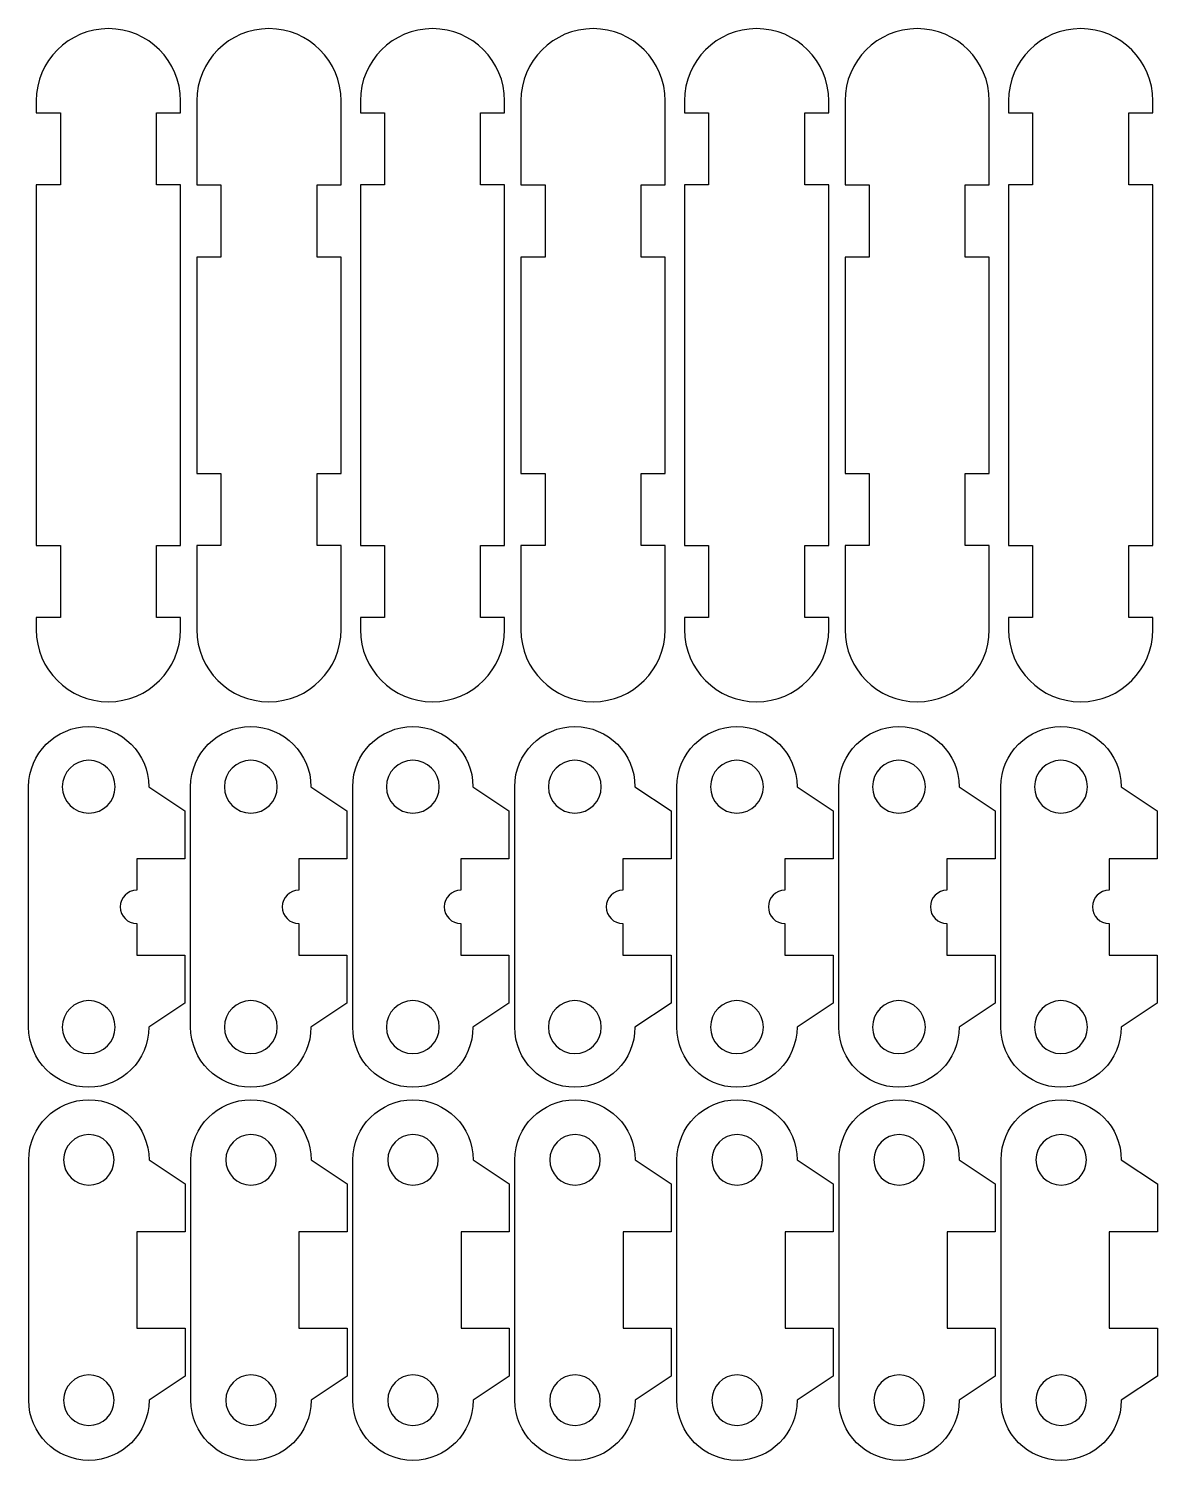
# Model space of a CAD drawing. Header units: inches. Extents: x 1117 to 1992, y -2324 to -585.
# Drawn here: x 1432.5 to 1479.4, y -2323.5 to -2264 of the extents above; entities that cross this region are included whole.
import ezdxf

# ---------------------------------------------------------------- set-up
doc = ezdxf.new("R2010")
doc.units = ezdxf.units.IN
doc.header["$MEASUREMENT"] = 0
doc.layers.add('Layer 1', color=7, linetype='Continuous')

msp = doc.modelspace()

# ---------------------------------------------------------------- linework, layer by layer
at = {"layer": 'Layer 1', "color": 18, "lineweight": 30, "true_color": 0x010101}
for points, knots in [([(1432.816, -2288.968), (1432.816, -2288.968), (1432.816, -2288.469), (1432.816, -2288.469), (1432.816, -2288.469), (1433.817, -2288.469), (1433.817, -2288.469), (1433.817, -2288.469), (1433.817, -2285.469), (1433.817, -2285.469), (1433.817, -2285.469), (1432.816, -2285.469), (1432.816, -2285.469), (1432.816, -2285.469), (1432.816, -2270.47), (1432.816, -2270.47), (1432.816, -2270.47), (1433.817, -2270.47), (1433.817, -2270.47), (1433.817, -2270.47), (1433.817, -2267.468), (1433.817, -2267.468), (1433.817, -2267.468), (1432.816, -2267.468), (1432.816, -2267.468), (1432.816, -2267.468), (1432.816, -2266.967), (1432.816, -2266.967), (1432.816, -2265.312), (1434.159, -2263.967), (1435.816, -2263.967), (1437.472, -2263.967), (1438.816, -2265.312), (1438.816, -2266.967), (1438.816, -2266.967), (1438.816, -2267.468), (1438.816, -2267.468), (1438.816, -2267.468), (1437.817, -2267.468), (1437.817, -2267.468), (1437.817, -2267.468), (1437.817, -2270.47), (1437.817, -2270.47), (1437.817, -2270.47), (1438.816, -2270.47), (1438.816, -2270.47), (1438.816, -2270.47), (1438.816, -2285.469), (1438.816, -2285.469), (1438.816, -2285.469), (1437.817, -2285.469), (1437.817, -2285.469), (1437.817, -2285.469), (1437.817, -2288.469), (1437.817, -2288.469), (1437.817, -2288.469), (1438.816, -2288.469), (1438.816, -2288.469), (1438.816, -2288.469), (1438.816, -2288.968), (1438.816, -2288.968), (1438.816, -2290.625), (1437.472, -2291.968), (1435.816, -2291.968), (1434.159, -2291.968), (1432.816, -2290.625), (1432.816, -2288.968)], [0, 0, 0, 0, 1, 1, 1, 2, 2, 2, 3, 3, 3, 4, 4, 4, 5, 5, 5, 6, 6, 6, 7, 7, 7, 8, 8, 8, 9, 9, 9, 10, 10, 10, 11, 11, 11, 12, 12, 12, 13, 13, 13, 14, 14, 14, 15, 15, 15, 16, 16, 16, 17, 17, 17, 18, 18, 18, 19, 19, 19, 20, 20, 20, 21, 21, 21, 22, 22, 22, 22]), ([(1439.494, -2288.968), (1439.494, -2288.968), (1439.494, -2285.468), (1439.494, -2285.468), (1439.494, -2285.468), (1440.496, -2285.468), (1440.496, -2285.468), (1440.496, -2285.468), (1440.496, -2282.468), (1440.496, -2282.468), (1440.496, -2282.468), (1439.494, -2282.468), (1439.494, -2282.468), (1439.494, -2282.468), (1439.494, -2273.468), (1439.494, -2273.468), (1439.494, -2273.468), (1440.496, -2273.468), (1440.496, -2273.468), (1440.496, -2273.468), (1440.496, -2270.468), (1440.496, -2270.468), (1440.496, -2270.468), (1439.494, -2270.468), (1439.494, -2270.468), (1439.494, -2270.468), (1439.494, -2266.967), (1439.494, -2266.967), (1439.494, -2265.312), (1440.837, -2263.967), (1442.494, -2263.967), (1444.151, -2263.967), (1445.494, -2265.312), (1445.494, -2266.967), (1445.494, -2266.967), (1445.494, -2270.468), (1445.494, -2270.468), (1445.494, -2270.468), (1444.496, -2270.468), (1444.496, -2270.468), (1444.496, -2270.468), (1444.496, -2273.468), (1444.496, -2273.468), (1444.496, -2273.468), (1445.494, -2273.468), (1445.494, -2273.468), (1445.494, -2273.468), (1445.494, -2282.468), (1445.494, -2282.468), (1445.494, -2282.468), (1444.496, -2282.468), (1444.496, -2282.468), (1444.496, -2282.468), (1444.496, -2285.468), (1444.496, -2285.468), (1444.496, -2285.468), (1445.494, -2285.468), (1445.494, -2285.468), (1445.494, -2285.468), (1445.494, -2288.968), (1445.494, -2288.968), (1445.494, -2290.625), (1444.151, -2291.968), (1442.494, -2291.968), (1440.837, -2291.968), (1439.494, -2290.625), (1439.494, -2288.968)], [0, 0, 0, 0, 1, 1, 1, 2, 2, 2, 3, 3, 3, 4, 4, 4, 5, 5, 5, 6, 6, 6, 7, 7, 7, 8, 8, 8, 9, 9, 9, 10, 10, 10, 11, 11, 11, 12, 12, 12, 13, 13, 13, 14, 14, 14, 15, 15, 15, 16, 16, 16, 17, 17, 17, 18, 18, 18, 19, 19, 19, 20, 20, 20, 21, 21, 21, 22, 22, 22, 22]), ([(1446.296, -2288.968), (1446.296, -2288.968), (1446.296, -2288.469), (1446.296, -2288.469), (1446.296, -2288.469), (1447.297, -2288.469), (1447.297, -2288.469), (1447.297, -2288.469), (1447.297, -2285.469), (1447.297, -2285.469), (1447.297, -2285.469), (1446.296, -2285.469), (1446.296, -2285.469), (1446.296, -2285.469), (1446.296, -2270.47), (1446.296, -2270.47), (1446.296, -2270.47), (1447.297, -2270.47), (1447.297, -2270.47), (1447.297, -2270.47), (1447.297, -2267.468), (1447.297, -2267.468), (1447.297, -2267.468), (1446.296, -2267.468), (1446.296, -2267.468), (1446.296, -2267.468), (1446.296, -2266.967), (1446.296, -2266.967), (1446.296, -2265.312), (1447.639, -2263.967), (1449.296, -2263.967), (1450.952, -2263.967), (1452.296, -2265.312), (1452.296, -2266.967), (1452.296, -2266.967), (1452.296, -2267.468), (1452.296, -2267.468), (1452.296, -2267.468), (1451.297, -2267.468), (1451.297, -2267.468), (1451.297, -2267.468), (1451.297, -2270.47), (1451.297, -2270.47), (1451.297, -2270.47), (1452.296, -2270.47), (1452.296, -2270.47), (1452.296, -2270.47), (1452.296, -2285.469), (1452.296, -2285.469), (1452.296, -2285.469), (1451.297, -2285.469), (1451.297, -2285.469), (1451.297, -2285.469), (1451.297, -2288.469), (1451.297, -2288.469), (1451.297, -2288.469), (1452.296, -2288.469), (1452.296, -2288.469), (1452.296, -2288.469), (1452.296, -2288.968), (1452.296, -2288.968), (1452.296, -2290.625), (1450.952, -2291.968), (1449.296, -2291.968), (1447.639, -2291.968), (1446.296, -2290.625), (1446.296, -2288.968)], [0, 0, 0, 0, 1, 1, 1, 2, 2, 2, 3, 3, 3, 4, 4, 4, 5, 5, 5, 6, 6, 6, 7, 7, 7, 8, 8, 8, 9, 9, 9, 10, 10, 10, 11, 11, 11, 12, 12, 12, 13, 13, 13, 14, 14, 14, 15, 15, 15, 16, 16, 16, 17, 17, 17, 18, 18, 18, 19, 19, 19, 20, 20, 20, 21, 21, 21, 22, 22, 22, 22]), ([(1452.974, -2288.968), (1452.974, -2288.968), (1452.974, -2285.468), (1452.974, -2285.468), (1452.974, -2285.468), (1453.975, -2285.468), (1453.975, -2285.468), (1453.975, -2285.468), (1453.975, -2282.468), (1453.975, -2282.468), (1453.975, -2282.468), (1452.974, -2282.468), (1452.974, -2282.468), (1452.974, -2282.468), (1452.974, -2273.468), (1452.974, -2273.468), (1452.974, -2273.468), (1453.975, -2273.468), (1453.975, -2273.468), (1453.975, -2273.468), (1453.975, -2270.468), (1453.975, -2270.468), (1453.975, -2270.468), (1452.974, -2270.468), (1452.974, -2270.468), (1452.974, -2270.468), (1452.974, -2266.967), (1452.974, -2266.967), (1452.974, -2265.312), (1454.317, -2263.967), (1455.974, -2263.967), (1457.63, -2263.967), (1458.974, -2265.312), (1458.974, -2266.967), (1458.974, -2266.967), (1458.974, -2270.468), (1458.974, -2270.468), (1458.974, -2270.468), (1457.975, -2270.468), (1457.975, -2270.468), (1457.975, -2270.468), (1457.975, -2273.468), (1457.975, -2273.468), (1457.975, -2273.468), (1458.974, -2273.468), (1458.974, -2273.468), (1458.974, -2273.468), (1458.974, -2282.468), (1458.974, -2282.468), (1458.974, -2282.468), (1457.975, -2282.468), (1457.975, -2282.468), (1457.975, -2282.468), (1457.975, -2285.468), (1457.975, -2285.468), (1457.975, -2285.468), (1458.974, -2285.468), (1458.974, -2285.468), (1458.974, -2285.468), (1458.974, -2288.968), (1458.974, -2288.968), (1458.974, -2290.625), (1457.63, -2291.968), (1455.974, -2291.968), (1454.317, -2291.968), (1452.974, -2290.625), (1452.974, -2288.968)], [0, 0, 0, 0, 1, 1, 1, 2, 2, 2, 3, 3, 3, 4, 4, 4, 5, 5, 5, 6, 6, 6, 7, 7, 7, 8, 8, 8, 9, 9, 9, 10, 10, 10, 11, 11, 11, 12, 12, 12, 13, 13, 13, 14, 14, 14, 15, 15, 15, 16, 16, 16, 17, 17, 17, 18, 18, 18, 19, 19, 19, 20, 20, 20, 21, 21, 21, 22, 22, 22, 22]), ([(1459.775, -2288.968), (1459.775, -2288.968), (1459.775, -2288.469), (1459.775, -2288.469), (1459.775, -2288.469), (1460.777, -2288.469), (1460.777, -2288.469), (1460.777, -2288.469), (1460.777, -2285.469), (1460.777, -2285.469), (1460.777, -2285.469), (1459.775, -2285.469), (1459.775, -2285.469), (1459.775, -2285.469), (1459.775, -2270.47), (1459.775, -2270.47), (1459.775, -2270.47), (1460.777, -2270.47), (1460.777, -2270.47), (1460.777, -2270.47), (1460.777, -2267.468), (1460.777, -2267.468), (1460.777, -2267.468), (1459.775, -2267.468), (1459.775, -2267.468), (1459.775, -2267.468), (1459.775, -2266.967), (1459.775, -2266.967), (1459.775, -2265.312), (1461.119, -2263.967), (1462.776, -2263.967), (1464.432, -2263.967), (1465.776, -2265.312), (1465.776, -2266.967), (1465.776, -2266.967), (1465.776, -2267.468), (1465.776, -2267.468), (1465.776, -2267.468), (1464.777, -2267.468), (1464.777, -2267.468), (1464.777, -2267.468), (1464.777, -2270.47), (1464.777, -2270.47), (1464.777, -2270.47), (1465.776, -2270.47), (1465.776, -2270.47), (1465.776, -2270.47), (1465.776, -2285.469), (1465.776, -2285.469), (1465.776, -2285.469), (1464.777, -2285.469), (1464.777, -2285.469), (1464.777, -2285.469), (1464.777, -2288.469), (1464.777, -2288.469), (1464.777, -2288.469), (1465.776, -2288.469), (1465.776, -2288.469), (1465.776, -2288.469), (1465.776, -2288.968), (1465.776, -2288.968), (1465.776, -2290.625), (1464.432, -2291.968), (1462.776, -2291.968), (1461.119, -2291.968), (1459.775, -2290.625), (1459.775, -2288.968)], [0, 0, 0, 0, 1, 1, 1, 2, 2, 2, 3, 3, 3, 4, 4, 4, 5, 5, 5, 6, 6, 6, 7, 7, 7, 8, 8, 8, 9, 9, 9, 10, 10, 10, 11, 11, 11, 12, 12, 12, 13, 13, 13, 14, 14, 14, 15, 15, 15, 16, 16, 16, 17, 17, 17, 18, 18, 18, 19, 19, 19, 20, 20, 20, 21, 21, 21, 22, 22, 22, 22]), ([(1466.454, -2288.968), (1466.454, -2288.968), (1466.454, -2285.468), (1466.454, -2285.468), (1466.454, -2285.468), (1467.455, -2285.468), (1467.455, -2285.468), (1467.455, -2285.468), (1467.455, -2282.468), (1467.455, -2282.468), (1467.455, -2282.468), (1466.454, -2282.468), (1466.454, -2282.468), (1466.454, -2282.468), (1466.454, -2273.468), (1466.454, -2273.468), (1466.454, -2273.468), (1467.455, -2273.468), (1467.455, -2273.468), (1467.455, -2273.468), (1467.455, -2270.468), (1467.455, -2270.468), (1467.455, -2270.468), (1466.454, -2270.468), (1466.454, -2270.468), (1466.454, -2270.468), (1466.454, -2266.967), (1466.454, -2266.967), (1466.454, -2265.312), (1467.797, -2263.967), (1469.454, -2263.967), (1471.111, -2263.967), (1472.454, -2265.312), (1472.454, -2266.967), (1472.454, -2266.967), (1472.454, -2270.468), (1472.454, -2270.468), (1472.454, -2270.468), (1471.455, -2270.468), (1471.455, -2270.468), (1471.455, -2270.468), (1471.455, -2273.468), (1471.455, -2273.468), (1471.455, -2273.468), (1472.454, -2273.468), (1472.454, -2273.468), (1472.454, -2273.468), (1472.454, -2282.468), (1472.454, -2282.468), (1472.454, -2282.468), (1471.455, -2282.468), (1471.455, -2282.468), (1471.455, -2282.468), (1471.455, -2285.468), (1471.455, -2285.468), (1471.455, -2285.468), (1472.454, -2285.468), (1472.454, -2285.468), (1472.454, -2285.468), (1472.454, -2288.968), (1472.454, -2288.968), (1472.454, -2290.625), (1471.111, -2291.968), (1469.454, -2291.968), (1467.797, -2291.968), (1466.454, -2290.625), (1466.454, -2288.968)], [0, 0, 0, 0, 1, 1, 1, 2, 2, 2, 3, 3, 3, 4, 4, 4, 5, 5, 5, 6, 6, 6, 7, 7, 7, 8, 8, 8, 9, 9, 9, 10, 10, 10, 11, 11, 11, 12, 12, 12, 13, 13, 13, 14, 14, 14, 15, 15, 15, 16, 16, 16, 17, 17, 17, 18, 18, 18, 19, 19, 19, 20, 20, 20, 21, 21, 21, 22, 22, 22, 22]), ([(1473.255, -2288.968), (1473.255, -2288.968), (1473.255, -2288.469), (1473.255, -2288.469), (1473.255, -2288.469), (1474.257, -2288.469), (1474.257, -2288.469), (1474.257, -2288.469), (1474.257, -2285.469), (1474.257, -2285.469), (1474.257, -2285.469), (1473.255, -2285.469), (1473.255, -2285.469), (1473.255, -2285.469), (1473.255, -2270.47), (1473.255, -2270.47), (1473.255, -2270.47), (1474.257, -2270.47), (1474.257, -2270.47), (1474.257, -2270.47), (1474.257, -2267.468), (1474.257, -2267.468), (1474.257, -2267.468), (1473.255, -2267.468), (1473.255, -2267.468), (1473.255, -2267.468), (1473.255, -2266.967), (1473.255, -2266.967), (1473.255, -2265.312), (1474.599, -2263.967), (1476.255, -2263.967), (1477.911, -2263.967), (1479.255, -2265.312), (1479.255, -2266.967), (1479.255, -2266.967), (1479.255, -2267.468), (1479.255, -2267.468), (1479.255, -2267.468), (1478.257, -2267.468), (1478.257, -2267.468), (1478.257, -2267.468), (1478.257, -2270.47), (1478.257, -2270.47), (1478.257, -2270.47), (1479.255, -2270.47), (1479.255, -2270.47), (1479.255, -2270.47), (1479.255, -2285.469), (1479.255, -2285.469), (1479.255, -2285.469), (1478.257, -2285.469), (1478.257, -2285.469), (1478.257, -2285.469), (1478.257, -2288.469), (1478.257, -2288.469), (1478.257, -2288.469), (1479.255, -2288.469), (1479.255, -2288.469), (1479.255, -2288.469), (1479.255, -2288.968), (1479.255, -2288.968), (1479.255, -2290.625), (1477.911, -2291.968), (1476.255, -2291.968), (1474.598, -2291.968), (1473.255, -2290.625), (1473.255, -2288.968)], [0, 0, 0, 0, 1, 1, 1, 2, 2, 2, 3, 3, 3, 4, 4, 4, 5, 5, 5, 6, 6, 6, 7, 7, 7, 8, 8, 8, 9, 9, 9, 10, 10, 10, 11, 11, 11, 12, 12, 12, 13, 13, 13, 14, 14, 14, 15, 15, 15, 16, 16, 16, 17, 17, 17, 18, 18, 18, 19, 19, 19, 20, 20, 20, 21, 21, 21, 22, 22, 22, 22]), ([(1438.998, -2296.502), (1438.998, -2296.502), (1437.498, -2295.502), (1437.498, -2295.502), (1437.498, -2294.121), (1436.378, -2293.002), (1434.998, -2293.002), (1433.618, -2293.002), (1432.498, -2294.121), (1432.498, -2295.502), (1432.498, -2295.502), (1432.498, -2305.502), (1432.498, -2305.502), (1432.498, -2306.883), (1433.618, -2308.002), (1434.998, -2308.002), (1436.379, -2308.002), (1437.498, -2306.883), (1437.498, -2305.502), (1437.498, -2305.502), (1438.998, -2304.502), (1438.998, -2304.502), (1438.998, -2304.502), (1438.998, -2302.502), (1438.998, -2302.502), (1438.998, -2302.502), (1436.996, -2302.502), (1436.996, -2302.502), (1436.996, -2302.502), (1436.996, -2301.193), (1436.996, -2301.193), (1436.614, -2301.193), (1436.305, -2300.883), (1436.305, -2300.502), (1436.305, -2300.12), (1436.614, -2299.811), (1436.996, -2299.811), (1436.996, -2299.811), (1436.996, -2298.502), (1436.996, -2298.502), (1436.996, -2298.502), (1438.998, -2298.502), (1438.998, -2298.502), (1438.998, -2298.502), (1438.998, -2296.502), (1438.998, -2296.502)], [0, 0, 0, 0, 1, 1, 1, 2, 2, 2, 3, 3, 3, 4, 4, 4, 5, 5, 5, 6, 6, 6, 7, 7, 7, 8, 8, 8, 9, 9, 9, 10, 10, 10, 11, 11, 11, 12, 12, 12, 13, 13, 13, 14, 14, 14, 15, 15, 15, 15]), ([(1445.738, -2296.502), (1445.738, -2296.502), (1444.238, -2295.502), (1444.238, -2295.502), (1444.238, -2294.121), (1443.118, -2293.002), (1441.738, -2293.002), (1440.358, -2293.002), (1439.237, -2294.121), (1439.237, -2295.502), (1439.237, -2295.502), (1439.237, -2305.502), (1439.237, -2305.502), (1439.237, -2306.883), (1440.358, -2308.002), (1441.738, -2308.002), (1443.118, -2308.002), (1444.238, -2306.883), (1444.238, -2305.502), (1444.238, -2305.502), (1445.738, -2304.502), (1445.738, -2304.502), (1445.738, -2304.502), (1445.738, -2302.502), (1445.738, -2302.502), (1445.738, -2302.502), (1443.736, -2302.502), (1443.736, -2302.502), (1443.736, -2302.502), (1443.736, -2301.193), (1443.736, -2301.193), (1443.354, -2301.193), (1443.045, -2300.883), (1443.045, -2300.502), (1443.045, -2300.12), (1443.354, -2299.811), (1443.736, -2299.811), (1443.736, -2299.811), (1443.736, -2298.502), (1443.736, -2298.502), (1443.736, -2298.502), (1445.738, -2298.502), (1445.738, -2298.502), (1445.738, -2298.502), (1445.738, -2296.502), (1445.738, -2296.502)], [0, 0, 0, 0, 1, 1, 1, 2, 2, 2, 3, 3, 3, 4, 4, 4, 5, 5, 5, 6, 6, 6, 7, 7, 7, 8, 8, 8, 9, 9, 9, 10, 10, 10, 11, 11, 11, 12, 12, 12, 13, 13, 13, 14, 14, 14, 15, 15, 15, 15]), ([(1452.477, -2296.502), (1452.477, -2296.502), (1450.978, -2295.502), (1450.978, -2295.502), (1450.978, -2294.121), (1449.858, -2293.002), (1448.477, -2293.002), (1447.097, -2293.002), (1445.977, -2294.121), (1445.977, -2295.502), (1445.977, -2295.502), (1445.977, -2305.502), (1445.977, -2305.502), (1445.977, -2306.883), (1447.097, -2308.002), (1448.477, -2308.002), (1449.858, -2308.002), (1450.978, -2306.883), (1450.978, -2305.502), (1450.978, -2305.502), (1452.477, -2304.502), (1452.477, -2304.502), (1452.477, -2304.502), (1452.477, -2302.502), (1452.477, -2302.502), (1452.477, -2302.502), (1450.475, -2302.502), (1450.475, -2302.502), (1450.475, -2302.502), (1450.475, -2301.193), (1450.475, -2301.193), (1450.094, -2301.193), (1449.785, -2300.883), (1449.785, -2300.502), (1449.785, -2300.12), (1450.094, -2299.811), (1450.475, -2299.811), (1450.475, -2299.811), (1450.475, -2298.502), (1450.475, -2298.502), (1450.475, -2298.502), (1452.477, -2298.502), (1452.477, -2298.502), (1452.477, -2298.502), (1452.477, -2296.502), (1452.477, -2296.502)], [0, 0, 0, 0, 1, 1, 1, 2, 2, 2, 3, 3, 3, 4, 4, 4, 5, 5, 5, 6, 6, 6, 7, 7, 7, 8, 8, 8, 9, 9, 9, 10, 10, 10, 11, 11, 11, 12, 12, 12, 13, 13, 13, 14, 14, 14, 15, 15, 15, 15]), ([(1459.217, -2296.502), (1459.217, -2296.502), (1457.717, -2295.502), (1457.717, -2295.502), (1457.717, -2294.121), (1456.597, -2293.002), (1455.217, -2293.002), (1453.837, -2293.002), (1452.716, -2294.121), (1452.716, -2295.502), (1452.716, -2295.502), (1452.716, -2305.502), (1452.716, -2305.502), (1452.716, -2306.883), (1453.837, -2308.002), (1455.217, -2308.002), (1456.597, -2308.002), (1457.717, -2306.883), (1457.717, -2305.502), (1457.717, -2305.502), (1459.217, -2304.502), (1459.217, -2304.502), (1459.217, -2304.502), (1459.217, -2302.502), (1459.217, -2302.502), (1459.217, -2302.502), (1457.215, -2302.502), (1457.215, -2302.502), (1457.215, -2302.502), (1457.215, -2301.193), (1457.215, -2301.193), (1456.833, -2301.193), (1456.524, -2300.883), (1456.524, -2300.502), (1456.524, -2300.12), (1456.833, -2299.811), (1457.215, -2299.811), (1457.215, -2299.811), (1457.215, -2298.502), (1457.215, -2298.502), (1457.215, -2298.502), (1459.217, -2298.502), (1459.217, -2298.502), (1459.217, -2298.502), (1459.217, -2296.502), (1459.217, -2296.502)], [0, 0, 0, 0, 1, 1, 1, 2, 2, 2, 3, 3, 3, 4, 4, 4, 5, 5, 5, 6, 6, 6, 7, 7, 7, 8, 8, 8, 9, 9, 9, 10, 10, 10, 11, 11, 11, 12, 12, 12, 13, 13, 13, 14, 14, 14, 15, 15, 15, 15]), ([(1465.957, -2296.502), (1465.957, -2296.502), (1464.457, -2295.502), (1464.457, -2295.502), (1464.457, -2294.121), (1463.337, -2293.002), (1461.957, -2293.002), (1460.576, -2293.002), (1459.456, -2294.121), (1459.456, -2295.502), (1459.456, -2295.502), (1459.456, -2305.502), (1459.456, -2305.502), (1459.456, -2306.883), (1460.576, -2308.002), (1461.957, -2308.002), (1463.337, -2308.002), (1464.457, -2306.883), (1464.457, -2305.502), (1464.457, -2305.502), (1465.957, -2304.502), (1465.957, -2304.502), (1465.957, -2304.502), (1465.957, -2302.502), (1465.957, -2302.502), (1465.957, -2302.502), (1463.955, -2302.502), (1463.955, -2302.502), (1463.955, -2302.502), (1463.955, -2301.193), (1463.955, -2301.193), (1463.573, -2301.193), (1463.264, -2300.883), (1463.264, -2300.502), (1463.264, -2300.12), (1463.573, -2299.811), (1463.955, -2299.811), (1463.955, -2299.811), (1463.955, -2298.502), (1463.955, -2298.502), (1463.955, -2298.502), (1465.957, -2298.502), (1465.957, -2298.502), (1465.957, -2298.502), (1465.957, -2296.502), (1465.957, -2296.502)], [0, 0, 0, 0, 1, 1, 1, 2, 2, 2, 3, 3, 3, 4, 4, 4, 5, 5, 5, 6, 6, 6, 7, 7, 7, 8, 8, 8, 9, 9, 9, 10, 10, 10, 11, 11, 11, 12, 12, 12, 13, 13, 13, 14, 14, 14, 15, 15, 15, 15]), ([(1472.696, -2296.502), (1472.696, -2296.502), (1471.197, -2295.502), (1471.197, -2295.502), (1471.197, -2294.121), (1470.076, -2293.002), (1468.696, -2293.002), (1467.316, -2293.002), (1466.196, -2294.121), (1466.196, -2295.502), (1466.196, -2295.502), (1466.196, -2305.502), (1466.196, -2305.502), (1466.196, -2306.883), (1467.316, -2308.002), (1468.696, -2308.002), (1470.077, -2308.002), (1471.197, -2306.883), (1471.197, -2305.502), (1471.197, -2305.502), (1472.696, -2304.502), (1472.696, -2304.502), (1472.696, -2304.502), (1472.696, -2302.502), (1472.696, -2302.502), (1472.696, -2302.502), (1470.694, -2302.502), (1470.694, -2302.502), (1470.694, -2302.502), (1470.694, -2301.193), (1470.694, -2301.193), (1470.312, -2301.193), (1470.003, -2300.883), (1470.003, -2300.502), (1470.003, -2300.12), (1470.312, -2299.811), (1470.694, -2299.811), (1470.694, -2299.811), (1470.694, -2298.502), (1470.694, -2298.502), (1470.694, -2298.502), (1472.696, -2298.502), (1472.696, -2298.502), (1472.696, -2298.502), (1472.696, -2296.502), (1472.696, -2296.502)], [0, 0, 0, 0, 1, 1, 1, 2, 2, 2, 3, 3, 3, 4, 4, 4, 5, 5, 5, 6, 6, 6, 7, 7, 7, 8, 8, 8, 9, 9, 9, 10, 10, 10, 11, 11, 11, 12, 12, 12, 13, 13, 13, 14, 14, 14, 15, 15, 15, 15]), ([(1479.436, -2296.502), (1479.436, -2296.502), (1477.936, -2295.502), (1477.936, -2295.502), (1477.936, -2294.121), (1476.816, -2293.002), (1475.436, -2293.002), (1474.056, -2293.002), (1472.936, -2294.121), (1472.936, -2295.502), (1472.936, -2295.502), (1472.936, -2305.502), (1472.936, -2305.502), (1472.936, -2306.883), (1474.056, -2308.002), (1475.436, -2308.002), (1476.817, -2308.002), (1477.936, -2306.883), (1477.936, -2305.502), (1477.936, -2305.502), (1479.436, -2304.502), (1479.436, -2304.502), (1479.436, -2304.502), (1479.436, -2302.502), (1479.436, -2302.502), (1479.436, -2302.502), (1477.434, -2302.502), (1477.434, -2302.502), (1477.434, -2302.502), (1477.434, -2301.193), (1477.434, -2301.193), (1477.052, -2301.193), (1476.743, -2300.883), (1476.743, -2300.502), (1476.743, -2300.12), (1477.052, -2299.811), (1477.434, -2299.811), (1477.434, -2299.811), (1477.434, -2298.502), (1477.434, -2298.502), (1477.434, -2298.502), (1479.436, -2298.502), (1479.436, -2298.502), (1479.436, -2298.502), (1479.436, -2296.502), (1479.436, -2296.502)], [0, 0, 0, 0, 1, 1, 1, 2, 2, 2, 3, 3, 3, 4, 4, 4, 5, 5, 5, 6, 6, 6, 7, 7, 7, 8, 8, 8, 9, 9, 9, 10, 10, 10, 11, 11, 11, 12, 12, 12, 13, 13, 13, 14, 14, 14, 15, 15, 15, 15]), ([(1434.998, -2296.602), (1434.391, -2296.602), (1433.898, -2296.109), (1433.898, -2295.502), (1433.898, -2294.894), (1434.391, -2294.402), (1434.998, -2294.402), (1435.606, -2294.402), (1436.098, -2294.894), (1436.098, -2295.502), (1436.098, -2296.11), (1435.606, -2296.602), (1434.998, -2296.602)], [0, 0, 0, 0, 1, 1, 1, 2, 2, 2, 3, 3, 3, 4, 4, 4, 4]), ([(1441.738, -2296.602), (1441.13, -2296.602), (1440.638, -2296.109), (1440.638, -2295.502), (1440.638, -2294.894), (1441.13, -2294.402), (1441.738, -2294.402), (1442.345, -2294.402), (1442.838, -2294.894), (1442.838, -2295.502), (1442.838, -2296.11), (1442.345, -2296.602), (1441.738, -2296.602)], [0, 0, 0, 0, 1, 1, 1, 2, 2, 2, 3, 3, 3, 4, 4, 4, 4]), ([(1448.477, -2296.602), (1447.87, -2296.602), (1447.378, -2296.109), (1447.378, -2295.502), (1447.378, -2294.894), (1447.87, -2294.402), (1448.477, -2294.402), (1449.085, -2294.402), (1449.578, -2294.894), (1449.578, -2295.502), (1449.578, -2296.11), (1449.085, -2296.602), (1448.477, -2296.602)], [0, 0, 0, 0, 1, 1, 1, 2, 2, 2, 3, 3, 3, 4, 4, 4, 4]), ([(1455.217, -2296.602), (1454.609, -2296.602), (1454.117, -2296.109), (1454.117, -2295.502), (1454.117, -2294.894), (1454.61, -2294.402), (1455.217, -2294.402), (1455.825, -2294.402), (1456.317, -2294.894), (1456.317, -2295.502), (1456.317, -2296.11), (1455.825, -2296.602), (1455.217, -2296.602)], [0, 0, 0, 0, 1, 1, 1, 2, 2, 2, 3, 3, 3, 4, 4, 4, 4]), ([(1461.957, -2296.602), (1461.349, -2296.602), (1460.857, -2296.109), (1460.857, -2295.502), (1460.857, -2294.894), (1461.35, -2294.402), (1461.957, -2294.402), (1462.564, -2294.402), (1463.057, -2294.894), (1463.057, -2295.502), (1463.057, -2296.11), (1462.564, -2296.602), (1461.957, -2296.602)], [0, 0, 0, 0, 1, 1, 1, 2, 2, 2, 3, 3, 3, 4, 4, 4, 4]), ([(1468.696, -2296.602), (1468.089, -2296.602), (1467.597, -2296.109), (1467.597, -2295.502), (1467.597, -2294.894), (1468.089, -2294.402), (1468.696, -2294.402), (1469.304, -2294.402), (1469.796, -2294.894), (1469.796, -2295.502), (1469.796, -2296.11), (1469.304, -2296.602), (1468.696, -2296.602)], [0, 0, 0, 0, 1, 1, 1, 2, 2, 2, 3, 3, 3, 4, 4, 4, 4]), ([(1475.436, -2296.602), (1474.828, -2296.602), (1474.336, -2296.109), (1474.336, -2295.502), (1474.336, -2294.894), (1474.829, -2294.402), (1475.436, -2294.402), (1476.044, -2294.402), (1476.536, -2294.894), (1476.536, -2295.502), (1476.536, -2296.11), (1476.044, -2296.602), (1475.436, -2296.602)], [0, 0, 0, 0, 1, 1, 1, 2, 2, 2, 3, 3, 3, 4, 4, 4, 4]), ([(1434.998, -2306.602), (1434.391, -2306.602), (1433.898, -2306.109), (1433.898, -2305.502), (1433.898, -2304.894), (1434.391, -2304.401), (1434.998, -2304.401), (1435.606, -2304.401), (1436.098, -2304.894), (1436.098, -2305.502), (1436.098, -2306.109), (1435.606, -2306.602), (1434.998, -2306.602)], [0, 0, 0, 0, 1, 1, 1, 2, 2, 2, 3, 3, 3, 4, 4, 4, 4]), ([(1441.738, -2306.602), (1441.13, -2306.602), (1440.638, -2306.109), (1440.638, -2305.502), (1440.638, -2304.894), (1441.13, -2304.401), (1441.738, -2304.401), (1442.345, -2304.401), (1442.838, -2304.894), (1442.838, -2305.502), (1442.838, -2306.109), (1442.345, -2306.602), (1441.738, -2306.602)], [0, 0, 0, 0, 1, 1, 1, 2, 2, 2, 3, 3, 3, 4, 4, 4, 4]), ([(1448.477, -2306.602), (1447.87, -2306.602), (1447.378, -2306.109), (1447.378, -2305.502), (1447.378, -2304.894), (1447.87, -2304.401), (1448.477, -2304.401), (1449.085, -2304.401), (1449.578, -2304.894), (1449.578, -2305.502), (1449.578, -2306.109), (1449.085, -2306.602), (1448.477, -2306.602)], [0, 0, 0, 0, 1, 1, 1, 2, 2, 2, 3, 3, 3, 4, 4, 4, 4]), ([(1455.217, -2306.602), (1454.609, -2306.602), (1454.117, -2306.109), (1454.117, -2305.502), (1454.117, -2304.894), (1454.61, -2304.401), (1455.217, -2304.401), (1455.825, -2304.401), (1456.317, -2304.894), (1456.317, -2305.502), (1456.317, -2306.109), (1455.825, -2306.602), (1455.217, -2306.602)], [0, 0, 0, 0, 1, 1, 1, 2, 2, 2, 3, 3, 3, 4, 4, 4, 4]), ([(1461.957, -2306.602), (1461.349, -2306.602), (1460.857, -2306.109), (1460.857, -2305.502), (1460.857, -2304.894), (1461.35, -2304.401), (1461.957, -2304.401), (1462.564, -2304.401), (1463.057, -2304.894), (1463.057, -2305.502), (1463.057, -2306.109), (1462.564, -2306.602), (1461.957, -2306.602)], [0, 0, 0, 0, 1, 1, 1, 2, 2, 2, 3, 3, 3, 4, 4, 4, 4]), ([(1468.696, -2306.602), (1468.089, -2306.602), (1467.597, -2306.109), (1467.597, -2305.502), (1467.597, -2304.894), (1468.089, -2304.401), (1468.696, -2304.401), (1469.304, -2304.401), (1469.796, -2304.894), (1469.796, -2305.502), (1469.796, -2306.109), (1469.304, -2306.602), (1468.696, -2306.602)], [0, 0, 0, 0, 1, 1, 1, 2, 2, 2, 3, 3, 3, 4, 4, 4, 4]), ([(1475.436, -2306.602), (1474.828, -2306.602), (1474.336, -2306.109), (1474.336, -2305.502), (1474.336, -2304.894), (1474.829, -2304.401), (1475.436, -2304.401), (1476.044, -2304.401), (1476.536, -2304.894), (1476.536, -2305.502), (1476.536, -2306.109), (1476.044, -2306.602), (1475.436, -2306.602)], [0, 0, 0, 0, 1, 1, 1, 2, 2, 2, 3, 3, 3, 4, 4, 4, 4]), ([(1435.004, -2323.524), (1436.384, -2323.524), (1437.505, -2322.405), (1437.505, -2321.024), (1437.505, -2321.024), (1439.004, -2320.024), (1439.004, -2320.024), (1439.004, -2320.024), (1439.004, -2318.024), (1439.004, -2318.024), (1439.004, -2318.024), (1437.002, -2318.024), (1437.002, -2318.024), (1437.002, -2318.024), (1437.002, -2314.024), (1437.002, -2314.024), (1437.002, -2314.024), (1439.004, -2314.024), (1439.004, -2314.024), (1439.004, -2314.024), (1439.004, -2312.024), (1439.004, -2312.024), (1439.004, -2312.024), (1437.505, -2311.024), (1437.505, -2311.024), (1437.505, -2309.644), (1436.384, -2308.524), (1435.004, -2308.524), (1433.624, -2308.524), (1432.503, -2309.644), (1432.503, -2311.024), (1432.503, -2311.024), (1432.503, -2321.024), (1432.503, -2321.024), (1432.504, -2322.405), (1433.624, -2323.524), (1435.004, -2323.524)], [0, 0, 0, 0, 1, 1, 1, 2, 2, 2, 3, 3, 3, 4, 4, 4, 5, 5, 5, 6, 6, 6, 7, 7, 7, 8, 8, 8, 9, 9, 9, 10, 10, 10, 11, 11, 11, 12, 12, 12, 12]), ([(1441.744, -2323.524), (1443.125, -2323.524), (1444.244, -2322.405), (1444.244, -2321.024), (1444.244, -2321.024), (1445.744, -2320.024), (1445.744, -2320.024), (1445.744, -2320.024), (1445.744, -2318.024), (1445.744, -2318.024), (1445.744, -2318.024), (1443.742, -2318.024), (1443.742, -2318.024), (1443.742, -2318.024), (1443.742, -2314.024), (1443.742, -2314.024), (1443.742, -2314.024), (1445.744, -2314.024), (1445.744, -2314.024), (1445.744, -2314.024), (1445.744, -2312.024), (1445.744, -2312.024), (1445.744, -2312.024), (1444.244, -2311.024), (1444.244, -2311.024), (1444.244, -2309.644), (1443.125, -2308.524), (1441.744, -2308.524), (1440.363, -2308.524), (1439.243, -2309.644), (1439.243, -2311.024), (1439.243, -2311.024), (1439.243, -2321.024), (1439.243, -2321.024), (1439.244, -2322.405), (1440.363, -2323.524), (1441.744, -2323.524)], [0, 0, 0, 0, 1, 1, 1, 2, 2, 2, 3, 3, 3, 4, 4, 4, 5, 5, 5, 6, 6, 6, 7, 7, 7, 8, 8, 8, 9, 9, 9, 10, 10, 10, 11, 11, 11, 12, 12, 12, 12]), ([(1448.484, -2323.524), (1449.864, -2323.524), (1450.985, -2322.405), (1450.985, -2321.024), (1450.985, -2321.024), (1452.484, -2320.024), (1452.484, -2320.024), (1452.484, -2320.024), (1452.484, -2318.024), (1452.484, -2318.024), (1452.484, -2318.024), (1450.483, -2318.024), (1450.483, -2318.024), (1450.483, -2318.024), (1450.483, -2314.024), (1450.483, -2314.024), (1450.483, -2314.024), (1452.484, -2314.024), (1452.484, -2314.024), (1452.484, -2314.024), (1452.484, -2312.024), (1452.484, -2312.024), (1452.484, -2312.024), (1450.985, -2311.024), (1450.985, -2311.024), (1450.985, -2309.644), (1449.864, -2308.524), (1448.484, -2308.524), (1447.104, -2308.524), (1445.983, -2309.644), (1445.983, -2311.024), (1445.983, -2311.024), (1445.983, -2321.024), (1445.983, -2321.024), (1445.984, -2322.405), (1447.104, -2323.524), (1448.484, -2323.524)], [0, 0, 0, 0, 1, 1, 1, 2, 2, 2, 3, 3, 3, 4, 4, 4, 5, 5, 5, 6, 6, 6, 7, 7, 7, 8, 8, 8, 9, 9, 9, 10, 10, 10, 11, 11, 11, 12, 12, 12, 12]), ([(1455.224, -2323.524), (1456.605, -2323.524), (1457.724, -2322.405), (1457.724, -2321.024), (1457.724, -2321.024), (1459.224, -2320.024), (1459.224, -2320.024), (1459.224, -2320.024), (1459.224, -2318.024), (1459.224, -2318.024), (1459.224, -2318.024), (1457.222, -2318.024), (1457.222, -2318.024), (1457.222, -2318.024), (1457.222, -2314.024), (1457.222, -2314.024), (1457.222, -2314.024), (1459.224, -2314.024), (1459.224, -2314.024), (1459.224, -2314.024), (1459.224, -2312.024), (1459.224, -2312.024), (1459.224, -2312.024), (1457.724, -2311.024), (1457.724, -2311.024), (1457.724, -2309.644), (1456.605, -2308.524), (1455.224, -2308.524), (1453.843, -2308.524), (1452.724, -2309.644), (1452.724, -2311.024), (1452.724, -2311.024), (1452.724, -2321.024), (1452.724, -2321.024), (1452.724, -2322.405), (1453.843, -2323.524), (1455.224, -2323.524)], [0, 0, 0, 0, 1, 1, 1, 2, 2, 2, 3, 3, 3, 4, 4, 4, 5, 5, 5, 6, 6, 6, 7, 7, 7, 8, 8, 8, 9, 9, 9, 10, 10, 10, 11, 11, 11, 12, 12, 12, 12]), ([(1461.964, -2323.524), (1463.344, -2323.524), (1464.464, -2322.405), (1464.464, -2321.024), (1464.464, -2321.024), (1465.965, -2320.024), (1465.965, -2320.024), (1465.965, -2320.024), (1465.965, -2318.024), (1465.965, -2318.024), (1465.965, -2318.024), (1463.962, -2318.024), (1463.962, -2318.024), (1463.962, -2318.024), (1463.962, -2314.024), (1463.962, -2314.024), (1463.962, -2314.024), (1465.965, -2314.024), (1465.965, -2314.024), (1465.965, -2314.024), (1465.965, -2312.024), (1465.965, -2312.024), (1465.965, -2312.024), (1464.464, -2311.024), (1464.464, -2311.024), (1464.464, -2309.644), (1463.344, -2308.524), (1461.964, -2308.524), (1460.584, -2308.524), (1459.464, -2309.644), (1459.464, -2311.024), (1459.464, -2311.024), (1459.464, -2321.024), (1459.464, -2321.024), (1459.464, -2322.405), (1460.584, -2323.524), (1461.964, -2323.524)], [0, 0, 0, 0, 1, 1, 1, 2, 2, 2, 3, 3, 3, 4, 4, 4, 5, 5, 5, 6, 6, 6, 7, 7, 7, 8, 8, 8, 9, 9, 9, 10, 10, 10, 11, 11, 11, 12, 12, 12, 12]), ([(1468.704, -2323.524), (1470.085, -2323.524), (1471.204, -2322.405), (1471.204, -2321.024), (1471.204, -2321.024), (1472.704, -2320.024), (1472.704, -2320.024), (1472.704, -2320.024), (1472.704, -2318.024), (1472.704, -2318.024), (1472.704, -2318.024), (1470.702, -2318.024), (1470.702, -2318.024), (1470.702, -2318.024), (1470.702, -2314.024), (1470.702, -2314.024), (1470.702, -2314.024), (1472.704, -2314.024), (1472.704, -2314.024), (1472.704, -2314.024), (1472.704, -2312.024), (1472.704, -2312.024), (1472.704, -2312.024), (1471.204, -2311.024), (1471.204, -2311.024), (1471.204, -2309.644), (1470.085, -2308.524), (1468.704, -2308.524), (1467.323, -2308.524), (1466.204, -2309.644), (1466.204, -2311.024), (1466.204, -2311.024), (1466.204, -2321.024), (1466.204, -2321.024), (1466.204, -2322.405), (1467.323, -2323.524), (1468.704, -2323.524)], [0, 0, 0, 0, 1, 1, 1, 2, 2, 2, 3, 3, 3, 4, 4, 4, 5, 5, 5, 6, 6, 6, 7, 7, 7, 8, 8, 8, 9, 9, 9, 10, 10, 10, 11, 11, 11, 12, 12, 12, 12]), ([(1475.443, -2323.524), (1476.824, -2323.524), (1477.945, -2322.405), (1477.945, -2321.024), (1477.945, -2321.024), (1479.445, -2320.024), (1479.445, -2320.024), (1479.445, -2320.024), (1479.445, -2318.024), (1479.445, -2318.024), (1479.445, -2318.024), (1477.442, -2318.024), (1477.442, -2318.024), (1477.442, -2318.024), (1477.442, -2314.024), (1477.442, -2314.024), (1477.442, -2314.024), (1479.445, -2314.024), (1479.445, -2314.024), (1479.445, -2314.024), (1479.445, -2312.024), (1479.445, -2312.024), (1479.445, -2312.024), (1477.945, -2311.024), (1477.945, -2311.024), (1477.945, -2309.644), (1476.824, -2308.524), (1475.443, -2308.524), (1474.064, -2308.524), (1472.943, -2309.644), (1472.943, -2311.024), (1472.943, -2311.024), (1472.943, -2321.024), (1472.943, -2321.024), (1472.943, -2322.405), (1474.063, -2323.524), (1475.443, -2323.524)], [0, 0, 0, 0, 1, 1, 1, 2, 2, 2, 3, 3, 3, 4, 4, 4, 5, 5, 5, 6, 6, 6, 7, 7, 7, 8, 8, 8, 9, 9, 9, 10, 10, 10, 11, 11, 11, 12, 12, 12, 12]), ([(1435.004, -2312.074), (1434.424, -2312.074), (1433.954, -2311.604), (1433.954, -2311.024), (1433.954, -2310.444), (1434.424, -2309.973), (1435.004, -2309.973), (1435.584, -2309.973), (1436.055, -2310.444), (1436.055, -2311.024), (1436.055, -2311.604), (1435.584, -2312.074), (1435.004, -2312.074)], [0, 0, 0, 0, 1, 1, 1, 2, 2, 2, 3, 3, 3, 4, 4, 4, 4]), ([(1441.744, -2312.074), (1441.164, -2312.074), (1440.694, -2311.604), (1440.694, -2311.024), (1440.694, -2310.444), (1441.164, -2309.973), (1441.744, -2309.973), (1442.324, -2309.973), (1442.794, -2310.444), (1442.794, -2311.024), (1442.794, -2311.604), (1442.324, -2312.074), (1441.744, -2312.074)], [0, 0, 0, 0, 1, 1, 1, 2, 2, 2, 3, 3, 3, 4, 4, 4, 4]), ([(1448.484, -2312.074), (1447.904, -2312.074), (1447.434, -2311.604), (1447.434, -2311.024), (1447.434, -2310.444), (1447.904, -2309.973), (1448.484, -2309.973), (1449.065, -2309.973), (1449.535, -2310.444), (1449.535, -2311.024), (1449.534, -2311.604), (1449.064, -2312.074), (1448.484, -2312.074)], [0, 0, 0, 0, 1, 1, 1, 2, 2, 2, 3, 3, 3, 4, 4, 4, 4]), ([(1455.224, -2312.074), (1454.644, -2312.074), (1454.174, -2311.604), (1454.174, -2311.024), (1454.174, -2310.444), (1454.644, -2309.973), (1455.224, -2309.973), (1455.805, -2309.973), (1456.274, -2310.444), (1456.274, -2311.024), (1456.274, -2311.604), (1455.804, -2312.074), (1455.224, -2312.074)], [0, 0, 0, 0, 1, 1, 1, 2, 2, 2, 3, 3, 3, 4, 4, 4, 4]), ([(1461.964, -2312.074), (1461.384, -2312.074), (1460.914, -2311.604), (1460.914, -2311.024), (1460.914, -2310.444), (1461.384, -2309.973), (1461.964, -2309.973), (1462.545, -2309.973), (1463.015, -2310.444), (1463.015, -2311.024), (1463.014, -2311.604), (1462.544, -2312.074), (1461.964, -2312.074)], [0, 0, 0, 0, 1, 1, 1, 2, 2, 2, 3, 3, 3, 4, 4, 4, 4]), ([(1468.704, -2312.074), (1468.123, -2312.074), (1467.654, -2311.604), (1467.654, -2311.024), (1467.654, -2310.444), (1468.123, -2309.973), (1468.704, -2309.973), (1469.284, -2309.973), (1469.754, -2310.444), (1469.754, -2311.024), (1469.754, -2311.604), (1469.284, -2312.074), (1468.704, -2312.074)], [0, 0, 0, 0, 1, 1, 1, 2, 2, 2, 3, 3, 3, 4, 4, 4, 4]), ([(1475.443, -2312.074), (1474.864, -2312.074), (1474.394, -2311.604), (1474.394, -2311.024), (1474.394, -2310.444), (1474.864, -2309.973), (1475.443, -2309.973), (1476.024, -2309.973), (1476.495, -2310.444), (1476.495, -2311.024), (1476.494, -2311.604), (1476.024, -2312.074), (1475.443, -2312.074)], [0, 0, 0, 0, 1, 1, 1, 2, 2, 2, 3, 3, 3, 4, 4, 4, 4]), ([(1435.004, -2322.074), (1434.424, -2322.074), (1433.954, -2321.603), (1433.954, -2321.024), (1433.954, -2320.443), (1434.424, -2319.972), (1435.004, -2319.972), (1435.584, -2319.972), (1436.055, -2320.443), (1436.055, -2321.024), (1436.055, -2321.603), (1435.584, -2322.074), (1435.004, -2322.074)], [0, 0, 0, 0, 1, 1, 1, 2, 2, 2, 3, 3, 3, 4, 4, 4, 4]), ([(1441.744, -2322.074), (1441.164, -2322.074), (1440.694, -2321.603), (1440.694, -2321.024), (1440.694, -2320.443), (1441.164, -2319.972), (1441.744, -2319.972), (1442.324, -2319.972), (1442.794, -2320.443), (1442.794, -2321.024), (1442.794, -2321.603), (1442.324, -2322.074), (1441.744, -2322.074)], [0, 0, 0, 0, 1, 1, 1, 2, 2, 2, 3, 3, 3, 4, 4, 4, 4]), ([(1448.484, -2322.074), (1447.904, -2322.074), (1447.434, -2321.603), (1447.434, -2321.024), (1447.434, -2320.443), (1447.904, -2319.972), (1448.484, -2319.972), (1449.065, -2319.972), (1449.535, -2320.443), (1449.535, -2321.024), (1449.535, -2321.603), (1449.064, -2322.074), (1448.484, -2322.074)], [0, 0, 0, 0, 1, 1, 1, 2, 2, 2, 3, 3, 3, 4, 4, 4, 4]), ([(1455.224, -2322.074), (1454.644, -2322.074), (1454.174, -2321.603), (1454.174, -2321.024), (1454.174, -2320.443), (1454.644, -2319.972), (1455.224, -2319.972), (1455.805, -2319.972), (1456.274, -2320.443), (1456.274, -2321.024), (1456.274, -2321.603), (1455.804, -2322.074), (1455.224, -2322.074)], [0, 0, 0, 0, 1, 1, 1, 2, 2, 2, 3, 3, 3, 4, 4, 4, 4]), ([(1461.964, -2322.074), (1461.384, -2322.074), (1460.914, -2321.603), (1460.914, -2321.024), (1460.914, -2320.443), (1461.384, -2319.972), (1461.964, -2319.972), (1462.545, -2319.972), (1463.015, -2320.443), (1463.015, -2321.024), (1463.015, -2321.603), (1462.544, -2322.074), (1461.964, -2322.074)], [0, 0, 0, 0, 1, 1, 1, 2, 2, 2, 3, 3, 3, 4, 4, 4, 4]), ([(1468.704, -2322.074), (1468.123, -2322.074), (1467.654, -2321.603), (1467.654, -2321.024), (1467.654, -2320.443), (1468.123, -2319.972), (1468.704, -2319.972), (1469.284, -2319.972), (1469.754, -2320.443), (1469.754, -2321.024), (1469.754, -2321.603), (1469.284, -2322.074), (1468.704, -2322.074)], [0, 0, 0, 0, 1, 1, 1, 2, 2, 2, 3, 3, 3, 4, 4, 4, 4]), ([(1475.443, -2322.074), (1474.864, -2322.074), (1474.394, -2321.603), (1474.394, -2321.024), (1474.394, -2320.443), (1474.864, -2319.972), (1475.443, -2319.972), (1476.024, -2319.972), (1476.495, -2320.443), (1476.495, -2321.024), (1476.495, -2321.603), (1476.024, -2322.074), (1475.443, -2322.074)], [0, 0, 0, 0, 1, 1, 1, 2, 2, 2, 3, 3, 3, 4, 4, 4, 4])]:
    msp.add_open_spline(points, degree=3, knots=knots, dxfattribs=at)

doc.saveas('drawing.dxf')
